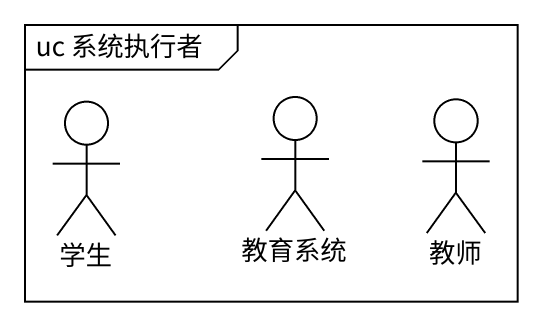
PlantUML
@startuml
mainframe uc 系统执行者
actor 学生
actor 教育系统
actor 教师
@enduml
